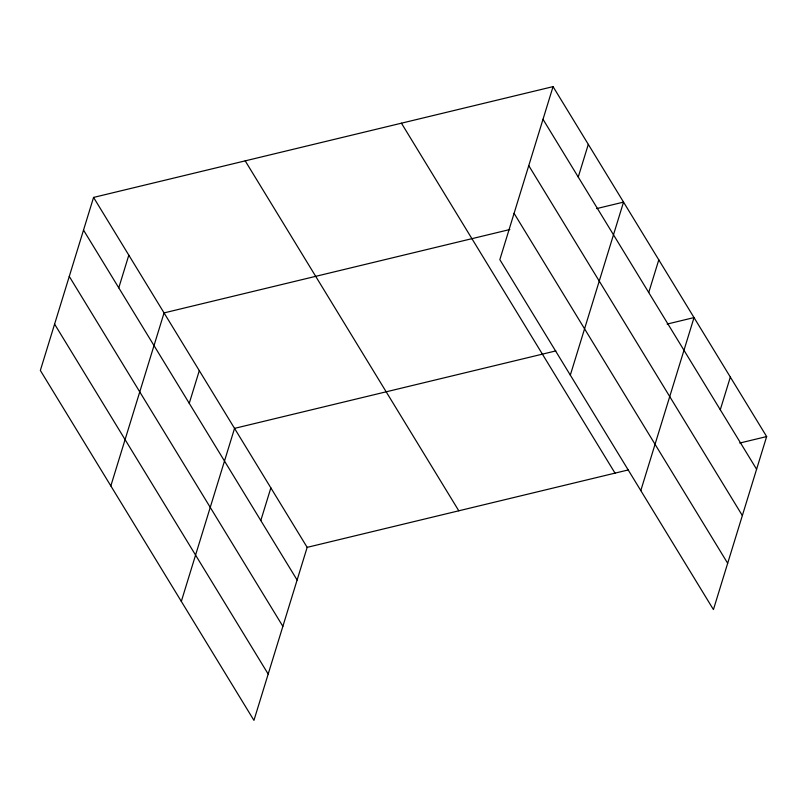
<?xml version="1.0" encoding="UTF-8"?>
<svg xmlns="http://www.w3.org/2000/svg" width="807" height="807" viewBox="0 0 807 807"><rect width="100%" height="100%" fill="white"/><g stroke="black" fill="none" stroke-linecap="round" stroke-linejoin="round"><path stroke-width="1.21" d="M93.572 197.422L40.35 370.433L253.943 720.369L307.164 547.358L93.572 197.422L553.057 86.631L766.65 436.567L713.428 609.578L499.836 259.642L553.057 86.631M118.77 287.837L128.817 255.163M110.831 485.915L164.063 312.904L509.822 229.531M189.252 403.318L199.309 370.635M181.323 601.386L234.544 428.376L555.852 350.904M260.802 520.545L270.859 487.872M578.246 177.046L588.303 144.372M570.317 375.124L623.539 202.113L596.645 208.599M648.737 292.527L658.784 259.854M640.798 490.606L694.03 317.585L667.127 324.071M720.288 409.754L730.335 377.081M307.164 547.358L628.471 469.886M739.747 443.053L766.65 436.567M543 119.305L756.593 469.25M528.756 165.617L742.349 515.552M514.079 213.33L727.672 563.266M401.432 123.189L615.025 473.134M245.207 160.855L458.8 510.801M83.525 230.096L297.117 580.031M69.271 276.408L282.864 626.343M54.594 324.121L268.186 674.057"/></g></svg>
